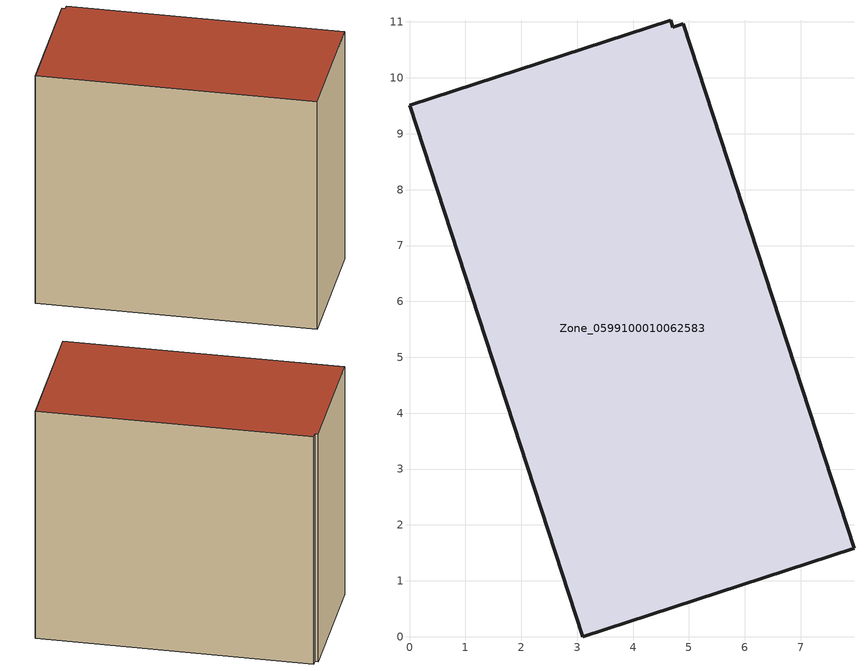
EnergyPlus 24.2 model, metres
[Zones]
Zone_0599100010062583
 floor ground (C_G): 4.9,10.96 7.95,1.58 3.1,0 0,9.51 4.67,11.03 4.71,10.91 z3.79
 wall outside (C_F): 3.1,0 7.95,1.58 4.9,10.96 4.71,10.91 4.67,11.03 0,9.51 3.1,0 z3.79:12.86
 roof outside (C_R): 7.95,1.58 4.9,10.96 4.71,10.91 4.67,11.03 0,9.51 3.1,0 z12.86
[BUILDING]
Pand.0599100010062583: North Axis=0; Terrain=City; Loads Convergence Tolerance Value=0.04; Temperature Convergence Tolerance Value=0.4; Solar Distribution=FullExterior; Maximum Number of Warmup Days=25; Minimum Number of Warmup Days=1
[Site:Location]
Rotterdam.The.Hague.AP_ZH_NLD Design_Conditions: Latitude=51.96; Longitude=4.45; Time Zone=1; Elevation=-4.5
[SITE:GROUNDTEMPERATURE:BUILDINGSURFACE]
18, 18, 18, 18, 18, 18, 18, 18, 18, 18, 18, 18
[MATERIAL] Thermal Absorptance=0.9; Solar Absorptance=0.7; Visible Absorptance=0.7
Name | Roughness | Thickness | Conductivity | Density | Specific Heat
G.TI.2006-2014 | MediumSmooth | 0.15 | 0.06 | 540 | 1210
F.TI.2006-2014 | Rough | 0.3 | 0.12 | 1920 | 840
R.TI.2006-2014 | MediumRough | 0.2 | 0.08 | 1500 | 1000
[CONSTRUCTION]
C_G: G.TI.2006-2014
C_F: F.TI.2006-2014
C_R: R.TI.2006-2014
[ZONE]
Zone_0599100010062583: Type=1; Multiplier=1; Ceiling Height=Autocalculate; Volume=Autocalculate; Floor Area=autocalculate; Part of Total Floor Area=Yes
[ZONEINFILTRATION:DESIGNFLOWRATE]
Infil_Zone_0599100010062583: Zone or ZoneList or Space or SpaceList=Zone_0599100010062583; Schedule=AlwaysOn; Design Flow Rate Calculation Method=Flow/Area; Flow Rate per Floor Area=0.0015; Constant Term Coefficient=1; Temperature Term Coefficient=0; Velocity Term Coefficient=0; Velocity Squared Term Coefficient=0
[HVACTEMPLATE:ZONE:IDEALLOADSAIRSYSTEM]
Zone_0599100010062583: Maximum Heating Supply Air Temperature=50; Minimum Cooling Supply Air Temperature=13; Maximum Heating Supply Air Humidity Ratio=0.0156; Minimum Cooling Supply Air Humidity Ratio=0.0077; Heating Limit=NoLimit; Cooling Limit=NoLimit; Dehumidification Control Type=ConstantSensibleHeatRatio; Cooling Sensible Heat Ratio=0.7; Dehumidification Setpoint=60; Humidification Control Type=None; Humidification Setpoint=30; Outdoor Air Method=None; Outdoor Air Flow Rate per Person=0.00944; Outdoor Air Flow Rate per Zone Floor Area=0; Outdoor Air Flow Rate per Zone=0; Demand Controlled Ventilation Type=None; Outdoor Air Economizer Type=NoEconomizer; Heat Recovery Type=None; Sensible Heat Recovery Effectiveness=0.7; Latent Heat Recovery Effectiveness=0.65
[ZONECONTROL:THERMOSTAT]
ThermostatControl_Zone_0599100010062583: Zone or ZoneList=Zone_0599100010062583; Control Type Schedule=DualSetpointControlType; Control 1=Thermostat_Zone_0599100010062583; Temperature Difference Between Cutout And Setpoint=0
[THERMOSTATSETPOINT:DUALSETPOINT]
Thermostat_Zone_0599100010062583: Heating Setpoint Temperature Schedule=HeatingSetpoint_Zone_0599100010062583; Cooling Setpoint Temperature Schedule=CoolingSetpoint_Zone_0599100010062583
[SCHEDULE:COMPACT]
HeatingSetpoint_Zone_0599100010062583: Through: 12/31, For: AllDays, Until: 24:00, 21
CoolingSetpoint_Zone_0599100010062583: Through: 12/31, For: AllDays, Until: 24:00, 24
DualSetpointControlType: Through: 12/31, For: AllDays, Until: 24:00, 4
AlwaysOn: Through: 12/31, For: AllDays, Until: 24:00, 1
